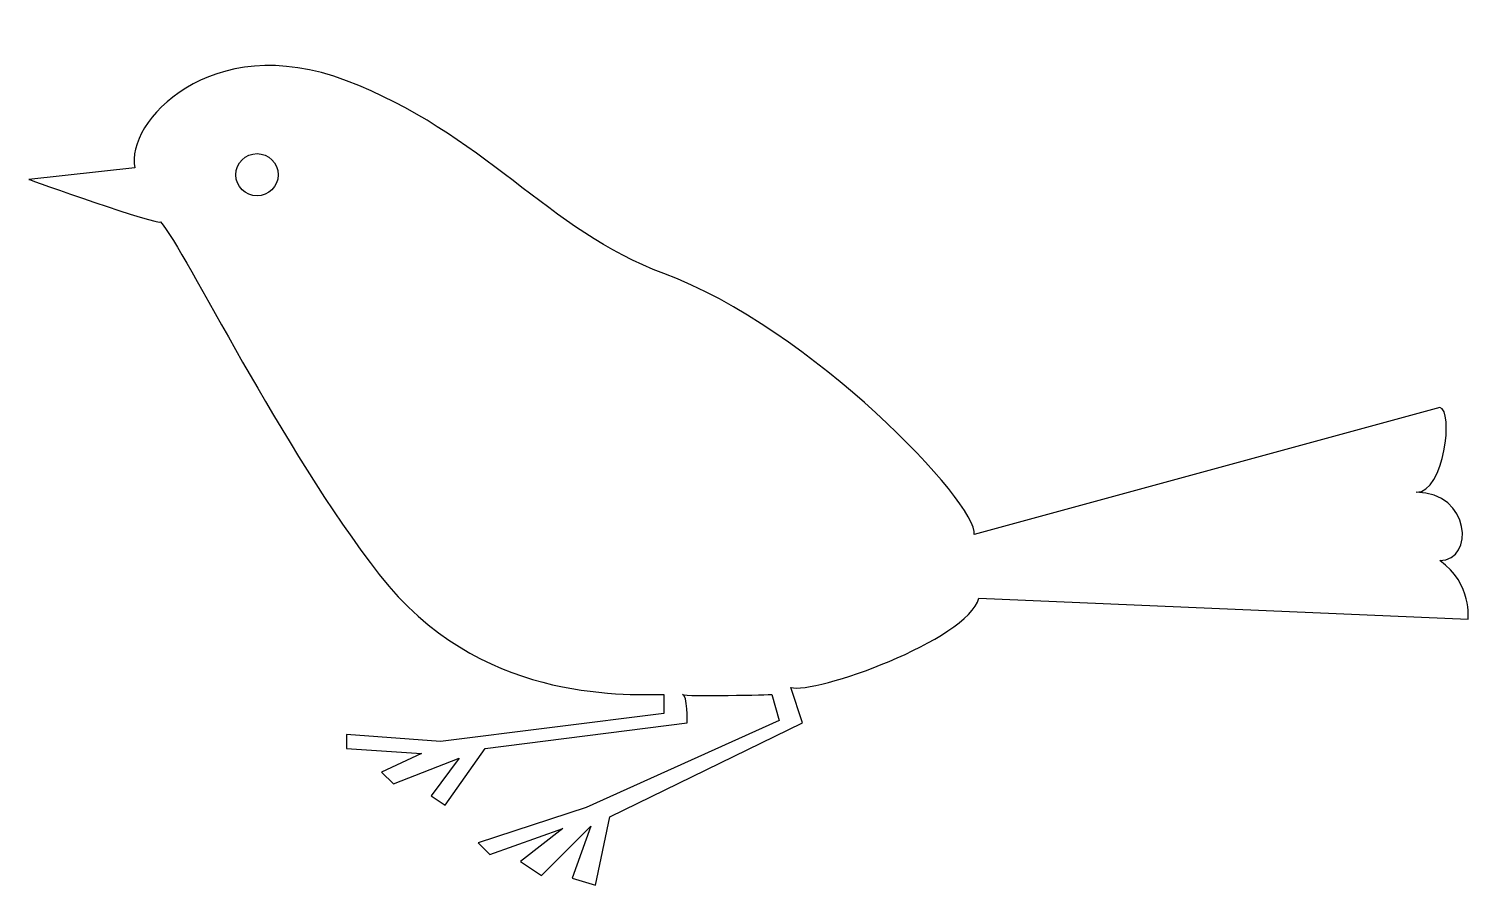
# Model space of a CAD drawing. Header units: centimetres. Extents: x -9.9 to 10, y -5.6 to 6.1.
import ezdxf

# ---------------------------------------------------------------- set-up
doc = ezdxf.new("R2010")
doc.units = ezdxf.units.CM
doc.header["$MEASUREMENT"] = 0
doc.layers.add('Camada 1', color=7, linetype='Continuous')

msp = doc.modelspace()

# ---------------------------------------------------------------- linework, layer by layer
at = {"layer": 'Camada 1'}
for points, knots in [([(9.90577, -1.98195), (9.90577, -1.98195), (3.17133, -1.69054), (3.17133, -1.69054), (3.17133, -1.69054), (3.00946, -2.27331), (0.90496, -3.01801), (0.58116, -2.92088), (0.58116, -2.92088), (0.58116, -2.92088), (0.74303, -3.40652), (0.74303, -3.40652), (0.74303, -3.40652), (0.74303, -3.40652), (-1.91188, -4.7016), (-1.91188, -4.7016), (-1.91188, -4.7016), (-1.91188, -4.7016), (-2.10614, -5.6405), (-2.10614, -5.6405), (-2.10614, -5.6405), (-2.10614, -5.6405), (-2.42991, -5.54337), (-2.42991, -5.54337), (-2.42991, -5.54337), (-2.42991, -5.54337), (-2.17088, -4.83109), (-2.17088, -4.83109), (-2.17088, -4.83109), (-2.17088, -4.83109), (-2.85078, -5.51099), (-2.85078, -5.51099), (-2.85078, -5.51099), (-2.85078, -5.51099), (-3.14219, -5.31673), (-3.14219, -5.31673), (-3.14219, -5.31673), (-3.14219, -5.31673), (-2.55939, -4.86345), (-2.55939, -4.86345), (-2.55939, -4.86345), (-2.55939, -4.86345), (-3.56309, -5.21961), (-3.56309, -5.21961), (-3.56309, -5.21961), (-3.56309, -5.21961), (-3.72499, -5.05771), (-3.72499, -5.05771), (-3.72499, -5.05771), (-3.72499, -5.05771), (-2.23565, -4.57207), (-2.23565, -4.57207), (-2.23565, -4.57207), (-2.23565, -4.57207), (0.41929, -3.37414), (0.41929, -3.37414), (0.41929, -3.37414), (0.41929, -3.37414), (0.32213, -3.01798), (0.32213, -3.01798), (0.32213, -3.01798), (0.32213, -3.01798), (-0.8758, -3.05037), (-0.90818, -3.01798), (-0.90818, -3.01798), (-0.84344, -3.01798), (-0.84344, -3.40652), (-0.84344, -3.40652), (-0.84344, -3.40652), (-0.84344, -3.40652), (-3.62786, -3.76268), (-3.62786, -3.76268), (-3.62786, -3.76268), (-3.62786, -3.76268), (-4.17827, -4.53971), (-4.17827, -4.53971), (-4.17827, -4.53971), (-4.17827, -4.53971), (-4.37253, -4.4102), (-4.37253, -4.4102), (-4.37253, -4.4102), (-4.37253, -4.4102), (-3.98399, -3.89217), (-3.98399, -3.89217), (-3.98399, -3.89217), (-3.98399, -3.89217), (-4.89056, -4.24833), (-4.89056, -4.24833), (-4.89056, -4.24833), (-4.89056, -4.24833), (-5.05246, -4.08643), (-5.05246, -4.08643), (-5.05246, -4.08643), (-5.05246, -4.08643), (-4.50205, -3.82743), (-4.50205, -3.82743), (-4.50205, -3.82743), (-4.50205, -3.82743), (-5.53813, -3.76269), (-5.53813, -3.76269), (-5.53813, -3.76269), (-5.53813, -3.76269), (-5.53813, -3.56841), (-5.53813, -3.56841), (-5.53813, -3.56841), (-5.53813, -3.56841), (-4.24305, -3.66554), (-4.24305, -3.66554), (-4.24305, -3.66554), (-4.24305, -3.66554), (-1.16724, -3.27703), (-1.16724, -3.27703), (-1.16724, -3.27703), (-1.16724, -3.27703), (-1.16724, -3.018), (-1.16724, -3.018), (-1.16724, -3.018), (-1.75004, -3.018), (-3.72502, -3.11513), (-5.08487, -1.36679), (-5.08487, -1.36679), (-6.44463, 0.38157), (-7.73971, 3.06889), (-8.09587, 3.48976), (-8.09587, 3.48976), (-8.09587, 3.42502), (-9.90898, 4.07256), (-9.90898, 4.07256), (-9.90898, 4.07256), (-9.90898, 4.07256), (-8.45203, 4.23443), (-8.45203, 4.23443), (-8.45203, 4.23443), (-8.58154, 4.84959), (-7.41597, 6.14467), (-5.53809, 5.43238), (-5.53809, 5.43238), (-3.66021, 4.72007), (-2.75367, 3.36024), (-1.16717, 2.77745), (-1.16717, 2.77745), (0.85337, 2.03519), (3.17134, -0.39549), (3.10659, -0.81639), (3.10659, -0.81639), (3.10659, -0.81639), (9.51726, 0.93198), (9.51726, 0.93198), (9.51726, 0.93198), (9.71152, 0.89959), (9.582, -0.23359), (9.19349, -0.23359), (9.19349, -0.23359), (9.93819, -0.23359), (10.00293, -1.17252), (9.51726, -1.17252), (9.51726, -1.17252), (9.97054, -1.49628), (9.90577, -1.98195), (9.90577, -1.98195)], [0, 0, 0, 0, 0.02439024, 0.02439024, 0.02439024, 0.02439024, 0.04878049, 0.04878049, 0.04878049, 0.04878049, 0.07317073, 0.07317073, 0.07317073, 0.07317073, 0.09756098, 0.09756098, 0.09756098, 0.09756098, 0.12195122, 0.12195122, 0.12195122, 0.12195122, 0.14634146, 0.14634146, 0.14634146, 0.14634146, 0.17073171, 0.17073171, 0.17073171, 0.17073171, 0.19512195, 0.19512195, 0.19512195, 0.19512195, 0.2195122, 0.2195122, 0.2195122, 0.2195122, 0.24390244, 0.24390244, 0.24390244, 0.24390244, 0.26829268, 0.26829268, 0.26829268, 0.26829268, 0.29268293, 0.29268293, 0.29268293, 0.29268293, 0.31707317, 0.31707317, 0.31707317, 0.31707317, 0.34146341, 0.34146341, 0.34146341, 0.34146341, 0.36585366, 0.36585366, 0.36585366, 0.36585366, 0.3902439, 0.3902439, 0.3902439, 0.3902439, 0.41463415, 0.41463415, 0.41463415, 0.41463415, 0.43902439, 0.43902439, 0.43902439, 0.43902439, 0.46341463, 0.46341463, 0.46341463, 0.46341463, 0.48780488, 0.48780488, 0.48780488, 0.48780488, 0.51219512, 0.51219512, 0.51219512, 0.51219512, 0.53658537, 0.53658537, 0.53658537, 0.53658537, 0.56097561, 0.56097561, 0.56097561, 0.56097561, 0.58536585, 0.58536585, 0.58536585, 0.58536585, 0.6097561, 0.6097561, 0.6097561, 0.6097561, 0.63414634, 0.63414634, 0.63414634, 0.63414634, 0.65853659, 0.65853659, 0.65853659, 0.65853659, 0.68292683, 0.68292683, 0.68292683, 0.68292683, 0.70731707, 0.70731707, 0.70731707, 0.70731707, 0.73170732, 0.73170732, 0.73170732, 0.73170732, 0.75609756, 0.75609756, 0.75609756, 0.75609756, 0.7804878, 0.7804878, 0.7804878, 0.7804878, 0.80487805, 0.80487805, 0.80487805, 0.80487805, 0.82926829, 0.82926829, 0.82926829, 0.82926829, 0.85365854, 0.85365854, 0.85365854, 0.85365854, 0.87804878, 0.87804878, 0.87804878, 0.87804878, 0.90243902, 0.90243902, 0.90243902, 0.90243902, 0.92682927, 0.92682927, 0.92682927, 0.92682927, 0.95121951, 0.95121951, 0.95121951, 0.95121951, 1, 1, 1, 1]), ([(-6.7684, 3.84592), (-6.60745, 3.84592), (-6.47701, 3.97644), (-6.47701, 4.13731), (-6.47701, 4.13731), (-6.47701, 4.29818), (-6.60748, 4.4287), (-6.7684, 4.4287), (-6.7684, 4.4287), (-6.92932, 4.4287), (-7.05979, 4.29818), (-7.05979, 4.13731), (-7.05979, 4.13731), (-7.05979, 3.97644), (-6.92935, 3.84592), (-6.7684, 3.84592)], [0, 0, 0, 0, 0.2, 0.2, 0.2, 0.2, 0.4, 0.4, 0.4, 0.4, 0.6, 0.6, 0.6, 0.6, 1, 1, 1, 1])]:
    msp.add_open_spline(points, degree=3, knots=knots, dxfattribs=at)

doc.saveas('drawing.dxf')
